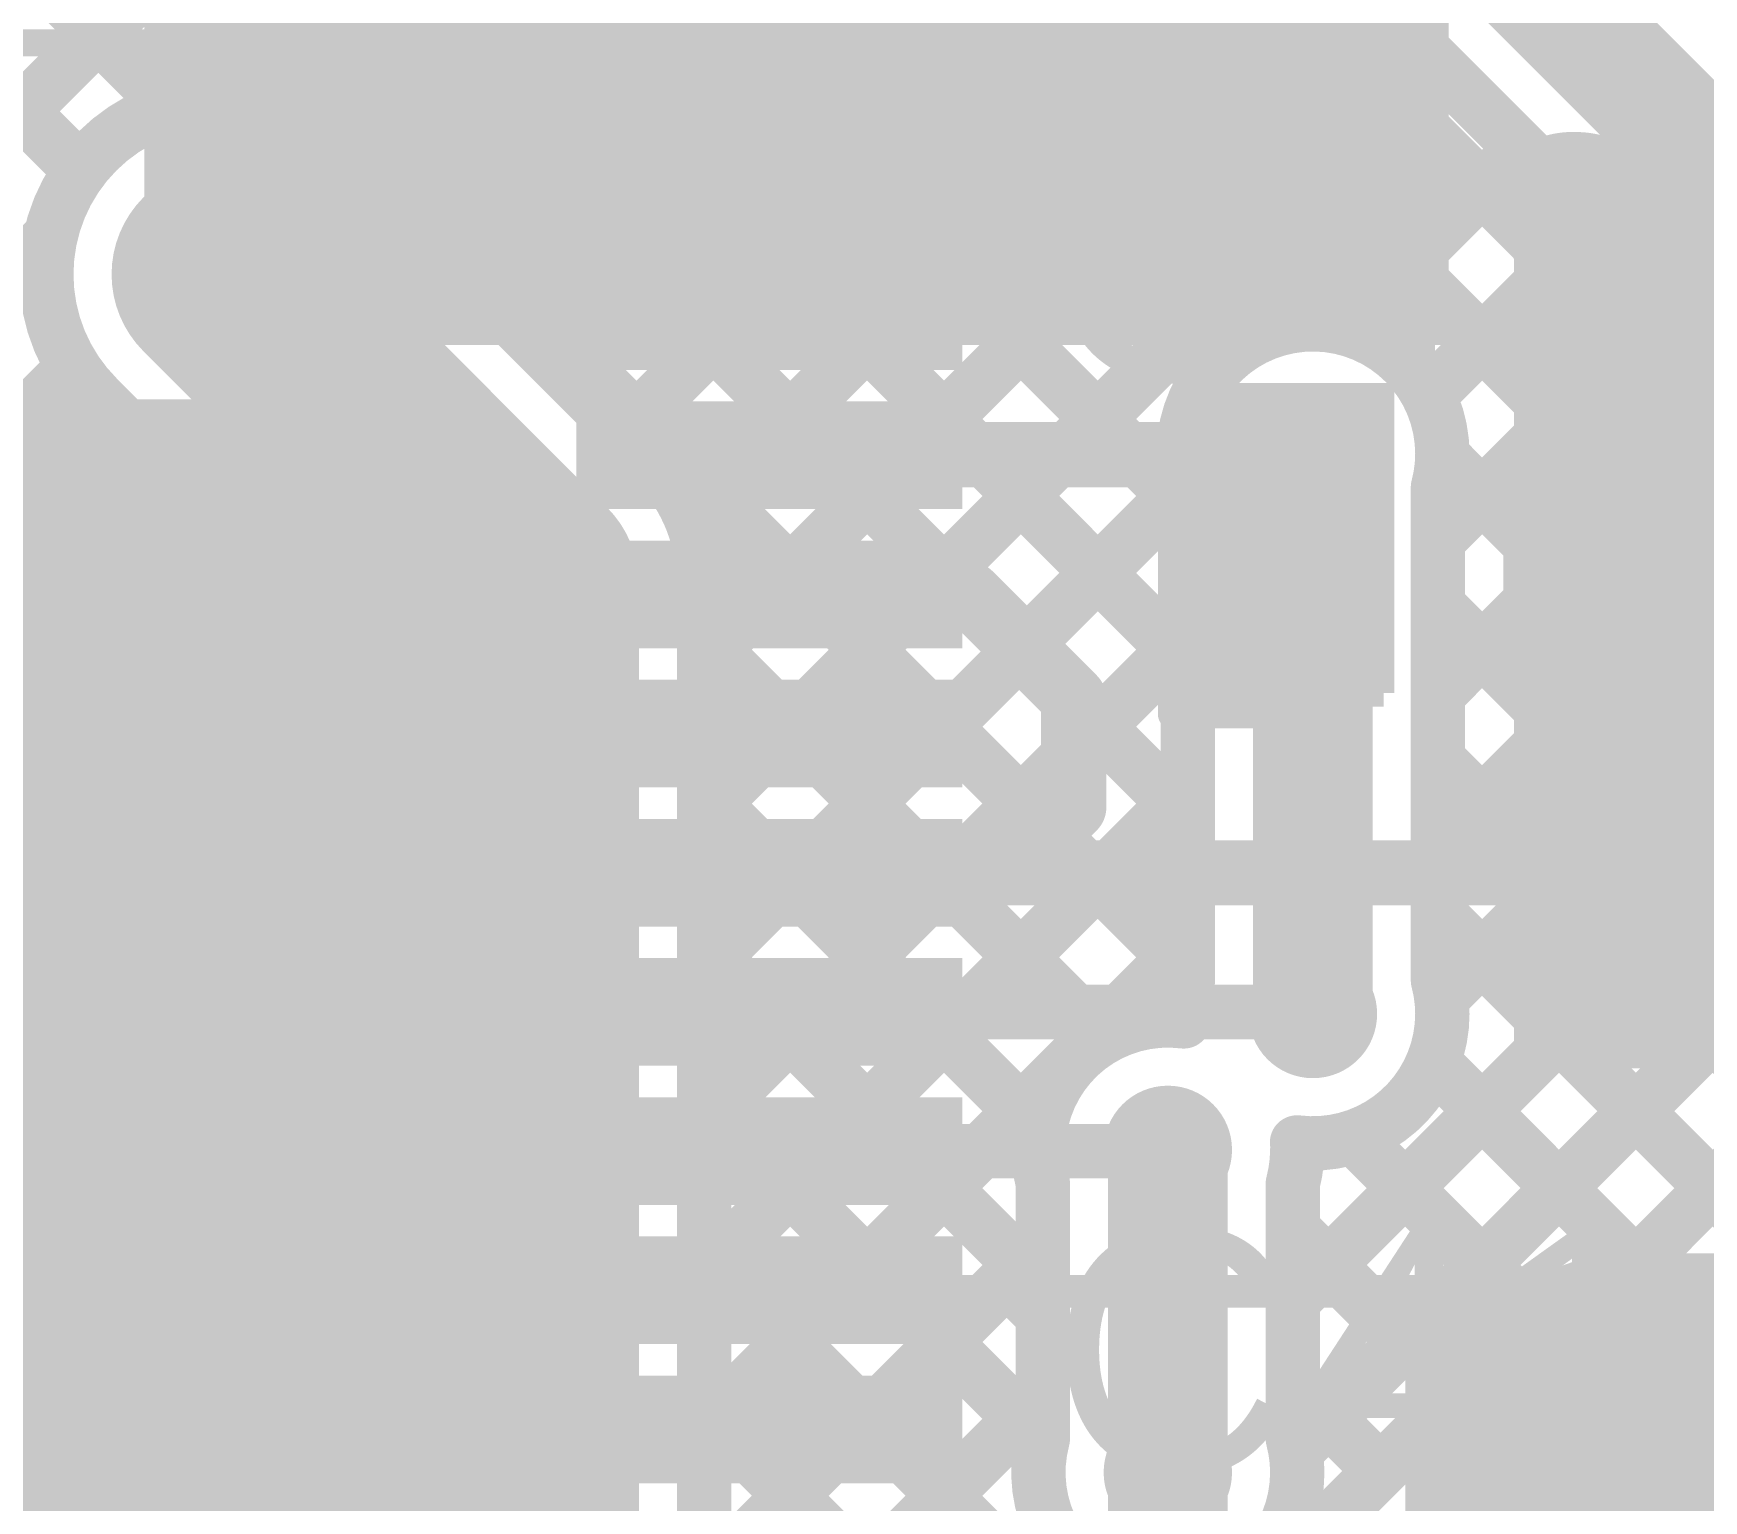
# Model space of a CAD drawing. Header units: millimetres. Extents: x -0.26 to 2.84, y -0.09 to 2.43.
# Drawn here: x 1.8396 to 2.1469, y 0.6225 to 0.8923 of the extents above; entities that cross this region are included whole.
import ezdxf

# ---------------------------------------------------------------- set-up
doc = ezdxf.new("R2010")
doc.units = ezdxf.units.MM
doc.header["$MEASUREMENT"] = 0
for name, color, linetype in [('BottomLayer', 5, 'Continuous'), ('BottomOverlay', 54, 'Continuous'), ('BottomPaste', 16, 'Continuous'), ('BottomSolder', 6, 'Continuous'), ('TopLayer', 1, 'Continuous'), ('TopOverlay', 2, 'Continuous'), ('TopPaste', 8, 'Continuous'), ('TopSolder', 216, 'Continuous'), ('ViaHoleLayer', 16, 'Continuous')]:
    doc.layers.add(name, color=color, linetype=linetype)
doc.styles.add('Arial', font='', dxfattribs={"height": 0.2})
doc.styles.get('Arial').set_extended_font_data('Arial')

# ---------------------------------------------------------------- blocks, each defined once
blk = doc.blocks.new('C__0603_B_57')
at = {"layer": 'BottomLayer'}
for points in [[(-0.015, 0.0175), (-0.015, -0.0175), (-0.045, -0.0175), (-0.045, 0.0175)], [(0.045, 0.0175), (0.045, -0.0175), (0.015, -0.0175), (0.015, 0.0175)]]:
    blk.add_hatch(color=5, dxfattribs=at).paths.add_polyline_path(points)
at = {"layer": 'BottomPaste'}
for points in [[(-0.015, 0.0175), (-0.015, -0.0175), (-0.045, -0.0175), (-0.045, 0.0175)], [(0.045, 0.0175), (0.045, -0.0175), (0.015, -0.0175), (0.015, 0.0175)]]:
    blk.add_hatch(color=16, dxfattribs=at).paths.add_polyline_path(points)
at = {"layer": 'BottomSolder'}
for points in [[(-0.011, 0.0215), (-0.011, -0.0215), (-0.049, -0.0215), (-0.049, 0.0215)], [(0.049, 0.0215), (0.049, -0.0215), (0.011, -0.0215), (0.011, 0.0215)]]:
    blk.add_hatch(color=6, dxfattribs=at).paths.add_polyline_path(points)
at = {"layer": 'BottomOverlay', "const_width": 0.005}
for points in [[(-0.05, -0.023), (-0.05, 0.023)], [(-0.016, 0.023), (-0.05, 0.023)], [(0.05, 0.023), (0.016, 0.023)], [(0.05, -0.023), (0.05, 0.023)], [(-0.016, -0.023), (-0.05, -0.023)], [(0.05, -0.023), (0.016, -0.023)]]:
    blk.add_lwpolyline(points, dxfattribs=at)
at = {"layer": 'BottomOverlay', "const_width": 0.0025}
for points in [[(-0.05125, 0.023, 1), (-0.04875, 0.023, 1)], [(-0.05125, 0.023, 1), (-0.04875, 0.023, 1)], [(-0.01725, 0.023, 1), (-0.01475, 0.023, 1)], [(0.01475, 0.023, 1), (0.01725, 0.023, 1)], [(0.04875, 0.023, 1), (0.05125, 0.023, 1)], [(0.04875, 0.023, 1), (0.05125, 0.023, 1)], [(-0.05125, -0.023, 1), (-0.04875, -0.023, 1)], [(-0.05125, -0.023, 1), (-0.04875, -0.023, 1)], [(-0.01725, -0.023, 1), (-0.01475, -0.023, 1)], [(0.01475, -0.023, 1), (0.01725, -0.023, 1)], [(0.04875, -0.023, 1), (0.05125, -0.023, 1)], [(0.04875, -0.023, 1), (0.05125, -0.023, 1)]]:
    blk.add_lwpolyline(points, format="xyb", close=True, dxfattribs=at)
blk = doc.blocks.new('28_HTSSOP_69')
at = {"layer": 'TopLayer'}
for points in [[(-0.14173, 0.17224), (-0.07874, 0.17224), (-0.07874, 0.16043), (-0.14173, 0.16043)], [(0.07874, 0.17224), (0.14173, 0.17224), (0.14173, 0.16043), (0.07874, 0.16043)], [(-0.14173, 0.14665), (-0.07874, 0.14665), (-0.07874, 0.13484), (-0.14173, 0.13484)], [(0.07874, 0.14665), (0.14173, 0.14665), (0.14173, 0.13484), (0.07874, 0.13484)], [(-0.14173, 0.12106), (-0.07874, 0.12106), (-0.07874, 0.10925), (-0.14173, 0.10925)], [(-0.04724, 0.12146), (0.04724, 0.12146), (0.04724, -0.12146), (-0.04724, -0.12146)], [(0.07874, 0.12106), (0.14173, 0.12106), (0.14173, 0.10925), (0.07874, 0.10925)], [(-0.14173, 0.09547), (-0.07874, 0.09547), (-0.07874, 0.08366), (-0.14173, 0.08366)], [(0.07874, 0.09547), (0.14173, 0.09547), (0.14173, 0.08366), (0.07874, 0.08366)], [(-0.14173, 0.06988), (-0.07874, 0.06988), (-0.07874, 0.05807), (-0.14173, 0.05807)], [(0.07874, 0.06988), (0.14173, 0.06988), (0.14173, 0.05807), (0.07874, 0.05807)], [(-0.14173, 0.04429), (-0.07874, 0.04429), (-0.07874, 0.03248), (-0.14173, 0.03248)], [(0.07874, 0.04429), (0.14173, 0.04429), (0.14173, 0.03248), (0.07874, 0.03248)], [(-0.14173, 0.0187), (-0.07874, 0.0187), (-0.07874, 0.00689), (-0.14173, 0.00689)], [(0.07874, 0.0187), (0.14173, 0.0187), (0.14173, 0.00689), (0.07874, 0.00689)], [(-0.14173, -0.00689), (-0.07874, -0.00689), (-0.07874, -0.0187), (-0.14173, -0.0187)], [(0.07874, -0.00689), (0.14173, -0.00689), (0.14173, -0.0187), (0.07874, -0.0187)], [(-0.14173, -0.03248), (-0.07874, -0.03248), (-0.07874, -0.04429), (-0.14173, -0.04429)], [(0.07874, -0.03248), (0.14173, -0.03248), (0.14173, -0.04429), (0.07874, -0.04429)], [(-0.14173, -0.05807), (-0.07874, -0.05807), (-0.07874, -0.06988), (-0.14173, -0.06988)], [(0.07874, -0.05807), (0.14173, -0.05807), (0.14173, -0.06988), (0.07874, -0.06988)], [(-0.14173, -0.08366), (-0.07874, -0.08366), (-0.07874, -0.09547), (-0.14173, -0.09547)], [(0.07874, -0.08366), (0.14173, -0.08366), (0.14173, -0.09547), (0.07874, -0.09547)], [(-0.14173, -0.10925), (-0.07874, -0.10925), (-0.07874, -0.12106), (-0.14173, -0.12106)], [(0.07874, -0.10925), (0.14173, -0.10925), (0.14173, -0.12106), (0.07874, -0.12106)], [(-0.14173, -0.13484), (-0.07874, -0.13484), (-0.07874, -0.14665), (-0.14173, -0.14665)], [(0.07874, -0.13484), (0.14173, -0.13484), (0.14173, -0.14665), (0.07874, -0.14665)], [(-0.14173, -0.16043), (-0.07874, -0.16043), (-0.07874, -0.17224), (-0.14173, -0.17224)], [(0.07874, -0.16043), (0.14173, -0.16043), (0.14173, -0.17224), (0.07874, -0.17224)]]:
    blk.add_hatch(color=1, dxfattribs=at).paths.add_polyline_path(points)
at = {"layer": 'TopPaste'}
for points in [[(-0.14173, 0.17224), (-0.07874, 0.17224), (-0.07874, 0.16043), (-0.14173, 0.16043)], [(0.07874, 0.17224), (0.14173, 0.17224), (0.14173, 0.16043), (0.07874, 0.16043)], [(-0.14173, 0.14665), (-0.07874, 0.14665), (-0.07874, 0.13484), (-0.14173, 0.13484)], [(0.07874, 0.14665), (0.14173, 0.14665), (0.14173, 0.13484), (0.07874, 0.13484)], [(-0.14173, 0.12106), (-0.07874, 0.12106), (-0.07874, 0.10925), (-0.14173, 0.10925)], [(-0.04724, 0.12146), (0.04724, 0.12146), (0.04724, -0.12146), (-0.04724, -0.12146)], [(0.07874, 0.12106), (0.14173, 0.12106), (0.14173, 0.10925), (0.07874, 0.10925)], [(-0.14173, 0.09547), (-0.07874, 0.09547), (-0.07874, 0.08366), (-0.14173, 0.08366)], [(0.07874, 0.09547), (0.14173, 0.09547), (0.14173, 0.08366), (0.07874, 0.08366)], [(-0.14173, 0.06988), (-0.07874, 0.06988), (-0.07874, 0.05807), (-0.14173, 0.05807)], [(0.07874, 0.06988), (0.14173, 0.06988), (0.14173, 0.05807), (0.07874, 0.05807)], [(-0.14173, 0.04429), (-0.07874, 0.04429), (-0.07874, 0.03248), (-0.14173, 0.03248)], [(0.07874, 0.04429), (0.14173, 0.04429), (0.14173, 0.03248), (0.07874, 0.03248)], [(-0.14173, 0.0187), (-0.07874, 0.0187), (-0.07874, 0.00689), (-0.14173, 0.00689)], [(0.07874, 0.0187), (0.14173, 0.0187), (0.14173, 0.00689), (0.07874, 0.00689)], [(-0.14173, -0.00689), (-0.07874, -0.00689), (-0.07874, -0.0187), (-0.14173, -0.0187)], [(0.07874, -0.00689), (0.14173, -0.00689), (0.14173, -0.0187), (0.07874, -0.0187)], [(-0.14173, -0.03248), (-0.07874, -0.03248), (-0.07874, -0.04429), (-0.14173, -0.04429)], [(0.07874, -0.03248), (0.14173, -0.03248), (0.14173, -0.04429), (0.07874, -0.04429)], [(-0.14173, -0.05807), (-0.07874, -0.05807), (-0.07874, -0.06988), (-0.14173, -0.06988)], [(0.07874, -0.05807), (0.14173, -0.05807), (0.14173, -0.06988), (0.07874, -0.06988)], [(-0.14173, -0.08366), (-0.07874, -0.08366), (-0.07874, -0.09547), (-0.14173, -0.09547)], [(0.07874, -0.08366), (0.14173, -0.08366), (0.14173, -0.09547), (0.07874, -0.09547)], [(-0.14173, -0.10925), (-0.07874, -0.10925), (-0.07874, -0.12106), (-0.14173, -0.12106)], [(0.07874, -0.10925), (0.14173, -0.10925), (0.14173, -0.12106), (0.07874, -0.12106)], [(-0.14173, -0.13484), (-0.07874, -0.13484), (-0.07874, -0.14665), (-0.14173, -0.14665)], [(0.07874, -0.13484), (0.14173, -0.13484), (0.14173, -0.14665), (0.07874, -0.14665)], [(-0.14173, -0.16043), (-0.07874, -0.16043), (-0.07874, -0.17224), (-0.14173, -0.17224)], [(0.07874, -0.16043), (0.14173, -0.16043), (0.14173, -0.17224), (0.07874, -0.17224)]]:
    blk.add_hatch(color=8, dxfattribs=at).paths.add_polyline_path(points)
at = {"layer": 'TopSolder'}
for points in [[(-0.14573, 0.17624), (-0.07474, 0.17624), (-0.07474, 0.15643), (-0.14573, 0.15643)], [(0.07474, 0.17624), (0.14573, 0.17624), (0.14573, 0.15643), (0.07474, 0.15643)], [(-0.14573, 0.15065), (-0.07474, 0.15065), (-0.07474, 0.13084), (-0.14573, 0.13084)], [(0.07474, 0.15065), (0.14573, 0.15065), (0.14573, 0.13084), (0.07474, 0.13084)], [(-0.14573, 0.12506), (-0.07474, 0.12506), (-0.07474, 0.10525), (-0.14573, 0.10525)], [(-0.05124, 0.12546), (0.05124, 0.12546), (0.05124, -0.12546), (-0.05124, -0.12546)], [(0.07474, 0.12506), (0.14573, 0.12506), (0.14573, 0.10525), (0.07474, 0.10525)], [(-0.14573, 0.09947), (-0.07474, 0.09947), (-0.07474, 0.07966), (-0.14573, 0.07966)], [(0.07474, 0.09947), (0.14573, 0.09947), (0.14573, 0.07966), (0.07474, 0.07966)], [(-0.14573, 0.07388), (-0.07474, 0.07388), (-0.07474, 0.05407), (-0.14573, 0.05407)], [(0.07474, 0.07388), (0.14573, 0.07388), (0.14573, 0.05407), (0.07474, 0.05407)], [(-0.14573, 0.04829), (-0.07474, 0.04829), (-0.07474, 0.02848), (-0.14573, 0.02848)], [(0.07474, 0.04829), (0.14573, 0.04829), (0.14573, 0.02848), (0.07474, 0.02848)], [(-0.14573, 0.0227), (-0.07474, 0.0227), (-0.07474, 0.00289), (-0.14573, 0.00289)], [(0.07474, 0.0227), (0.14573, 0.0227), (0.14573, 0.00289), (0.07474, 0.00289)], [(-0.14573, -0.00289), (-0.07474, -0.00289), (-0.07474, -0.0227), (-0.14573, -0.0227)], [(0.07474, -0.00289), (0.14573, -0.00289), (0.14573, -0.0227), (0.07474, -0.0227)], [(-0.14573, -0.02848), (-0.07474, -0.02848), (-0.07474, -0.04829), (-0.14573, -0.04829)], [(0.07474, -0.02848), (0.14573, -0.02848), (0.14573, -0.04829), (0.07474, -0.04829)], [(-0.14573, -0.05407), (-0.07474, -0.05407), (-0.07474, -0.07388), (-0.14573, -0.07388)], [(0.07474, -0.05407), (0.14573, -0.05407), (0.14573, -0.07388), (0.07474, -0.07388)], [(-0.14573, -0.07966), (-0.07474, -0.07966), (-0.07474, -0.09947), (-0.14573, -0.09947)], [(0.07474, -0.07966), (0.14573, -0.07966), (0.14573, -0.09947), (0.07474, -0.09947)], [(-0.14573, -0.10525), (-0.07474, -0.10525), (-0.07474, -0.12506), (-0.14573, -0.12506)], [(0.07474, -0.10525), (0.14573, -0.10525), (0.14573, -0.12506), (0.07474, -0.12506)], [(-0.14573, -0.13084), (-0.07474, -0.13084), (-0.07474, -0.15065), (-0.14573, -0.15065)], [(0.07474, -0.13084), (0.14573, -0.13084), (0.14573, -0.15065), (0.07474, -0.15065)], [(-0.14573, -0.15643), (-0.07474, -0.15643), (-0.07474, -0.17624), (-0.14573, -0.17624)], [(0.07474, -0.15643), (0.14573, -0.15643), (0.14573, -0.17624), (0.07474, -0.17624)]]:
    blk.add_hatch(color=216, dxfattribs=at).paths.add_polyline_path(points)
at = {"layer": 'TopOverlay'}
for points, const_width in [([(-0.12953, 0.186, 1), (-0.13847, 0.186, 1)], 0.01), ([(-0.14097, 0.186, 1), (-0.13597, 0.186, 1)], 0.005), ([(-0.13203, 0.186, 1), (-0.12703, 0.186, 1)], 0.005), ([(-0.07625, 0.191, 1), (-0.07375, 0.191, 1)], 0.0025), ([(0.07375, 0.191, 1), (0.07625, 0.191, 1)], 0.0025), ([(-0.07625, -0.191, 1), (-0.07375, -0.191, 1)], 0.0025), ([(0.07375, -0.191, 1), (0.07625, -0.191, 1)], 0.0025)]:
    blk.add_lwpolyline(points, format="xyb", close=True, dxfattribs=dict(at, const_width=const_width))
at = {"layer": 'TopOverlay', "const_width": 0.005}
for points in [[(-0.075, 0.191), (0.075, 0.191)], [(-0.075, -0.191), (0.075, -0.191)]]:
    blk.add_lwpolyline(points, dxfattribs=at)
blk = doc.blocks.new('C__0603_113')
at = {"layer": 'TopLayer'}
for points in [[(-0.045, -0.0175), (-0.045, 0.0175), (-0.015, 0.0175), (-0.015, -0.0175)], [(0.015, -0.0175), (0.015, 0.0175), (0.045, 0.0175), (0.045, -0.0175)]]:
    blk.add_hatch(color=1, dxfattribs=at).paths.add_polyline_path(points)
at = {"layer": 'TopPaste'}
for points in [[(-0.045, -0.0175), (-0.045, 0.0175), (-0.015, 0.0175), (-0.015, -0.0175)], [(0.015, -0.0175), (0.015, 0.0175), (0.045, 0.0175), (0.045, -0.0175)]]:
    blk.add_hatch(color=8, dxfattribs=at).paths.add_polyline_path(points)
at = {"layer": 'TopSolder'}
for points in [[(-0.049, -0.0215), (-0.049, 0.0215), (-0.011, 0.0215), (-0.011, -0.0215)], [(0.011, -0.0215), (0.011, 0.0215), (0.049, 0.0215), (0.049, -0.0215)]]:
    blk.add_hatch(color=216, dxfattribs=at).paths.add_polyline_path(points)
at = {"layer": 'TopOverlay', "const_width": 0.005}
for points in [[(-0.05, 0.023), (-0.016, 0.023)], [(-0.05, -0.023), (-0.05, 0.023)], [(0.016, 0.023), (0.05, 0.023)], [(0.05, -0.023), (0.05, 0.023)], [(-0.05, -0.023), (-0.016, -0.023)], [(0.016, -0.023), (0.05, -0.023)]]:
    blk.add_lwpolyline(points, dxfattribs=at)
at = {"layer": 'TopOverlay', "const_width": 0.0025}
for points in [[(-0.05125, 0.023, 1), (-0.04875, 0.023, 1)], [(-0.05125, 0.023, 1), (-0.04875, 0.023, 1)], [(-0.01725, 0.023, 1), (-0.01475, 0.023, 1)], [(0.01475, 0.023, 1), (0.01725, 0.023, 1)], [(0.04875, 0.023, 1), (0.05125, 0.023, 1)], [(0.04875, 0.023, 1), (0.05125, 0.023, 1)], [(-0.05125, -0.023, 1), (-0.04875, -0.023, 1)], [(-0.05125, -0.023, 1), (-0.04875, -0.023, 1)], [(-0.01725, -0.023, 1), (-0.01475, -0.023, 1)], [(0.01475, -0.023, 1), (0.01725, -0.023, 1)], [(0.04875, -0.023, 1), (0.05125, -0.023, 1)], [(0.04875, -0.023, 1), (0.05125, -0.023, 1)]]:
    blk.add_lwpolyline(points, format="xyb", close=True, dxfattribs=at)

msp = doc.modelspace()

# ---------------------------------------------------------------- hatches: boundary and pattern name
at = {"layer": 'BottomLayer'}
h = msp.add_hatch(color=5, dxfattribs=at)
edge = h.paths.add_edge_path()
edge.add_arc((1.874, 0.848), 0.01181, 0, 360)
h = msp.add_hatch(color=5, dxfattribs=at)
edge = h.paths.add_edge_path()
edge.add_arc((2.075, 0.815), 0.01181, 0, 360)
msp.add_hatch(color=5, dxfattribs=at).paths.add_polyline_path([(1.741, 0.68), (1.868, 0.68), (1.868, 0.726), (1.741, 0.726)])
h = msp.add_hatch(color=5, dxfattribs=at)
edge = h.paths.add_edge_path()
edge.add_arc((2.075, 0.712), 0.01181, 0, 360)
h = msp.add_hatch(color=5, dxfattribs=at)
edge = h.paths.add_edge_path()
edge.add_arc((1.854, 0.703), 0.01181, 0, 360)
h = msp.add_hatch(color=5, dxfattribs=at)
edge = h.paths.add_edge_path()
edge.add_arc((2.04831, 0.687), 0.01181, 0, 360)
h = msp.add_hatch(color=5, dxfattribs=at)
edge = h.paths.add_edge_path()
edge.add_arc((2.04831, 0.62769), 0.01181, 0, 360)
at = {"layer": 'TopLayer'}
for points in [[(1.86, 0.835), (2.1, 0.835), (2.1, 0.895), (1.86, 0.895)], [(2.215, 0.873), (2.112, 0.873), (2.112, 0.702), (2.215, 0.702)], [(2.056, 0.771), (2.09, 0.771), (2.09, 0.828), (2.056, 0.828)], [(1.817, 0.572), (1.912, 0.572), (1.912, 0.784), (1.817, 0.784)], [(2.092, 0.577), (2.158, 0.577), (2.158, 0.664), (2.092, 0.664)]]:
    msp.add_hatch(color=1, dxfattribs=at).paths.add_polyline_path(points)
h = msp.add_hatch(color=1, dxfattribs=at)
edge = h.paths.add_edge_path()
edge.add_arc((1.874, 0.848), 0.01181, 0, 360)
h = msp.add_hatch(color=1, dxfattribs=at)
edge = h.paths.add_edge_path()
edge.add_arc((2.075, 0.815), 0.01181, 0, 360)
h = msp.add_hatch(color=1, dxfattribs=at)
edge = h.paths.add_edge_path()
edge.add_arc((2.075, 0.712), 0.01181, 0, 360)
h = msp.add_hatch(color=1, dxfattribs=at)
edge = h.paths.add_edge_path()
edge.add_arc((1.854, 0.703), 0.01181, 0, 360)
h = msp.add_hatch(color=1, dxfattribs=at)
edge = h.paths.add_edge_path()
edge.add_arc((2.04831, 0.687), 0.01181, 0, 360)
h = msp.add_hatch(color=1, dxfattribs=at)
edge = h.paths.add_edge_path()
edge.add_arc((2.04831, 0.62769), 0.01181, 0, 360)
at = {"layer": 'ViaHoleLayer'}
h = msp.add_hatch(color=16, dxfattribs=at)
edge = h.paths.add_edge_path()
edge.add_arc((1.874, 0.848), 0.00591, 0, 360)
h = msp.add_hatch(color=16, dxfattribs=at)
edge = h.paths.add_edge_path()
edge.add_arc((2.075, 0.815), 0.00591, 0, 360)
h = msp.add_hatch(color=16, dxfattribs=at)
edge = h.paths.add_edge_path()
edge.add_arc((2.075, 0.712), 0.00591, 0, 360)
h = msp.add_hatch(color=16, dxfattribs=at)
edge = h.paths.add_edge_path()
edge.add_arc((1.854, 0.703), 0.00591, 0, 360)
h = msp.add_hatch(color=16, dxfattribs=at)
edge = h.paths.add_edge_path()
edge.add_arc((2.04831, 0.687), 0.00591, 0, 360)
h = msp.add_hatch(color=16, dxfattribs=at)
edge = h.paths.add_edge_path()
edge.add_arc((2.04831, 0.62769), 0.00591, 0, 360)

# ---------------------------------------------------------------- linework, layer by layer
at = {"layer": 'BottomLayer'}
for points, const_width in [([(1.955, 1.062), (2.209, 0.808)], 0.022), ([(1.95804, 1.02643), (2.19274, 0.79174)], 0.01), ([(1.95273, 1.01721), (2.30694, 0.663)], 0.01), ([(1.75646, 0.797), (1.97197, 1.01251)], 0.01), ([(1.8468, 1.01), (2.052, 0.8048)], 0.01), ([(1.87509, 1.01), (2.05589, 0.8292)], 0.01), ([(1.90337, 1.01), (2.07457, 0.83881)], 0.01), ([(1.93166, 1.01), (2.27866, 0.663)], 0.01), ([(1.82452, 1.004), (2.052, 0.77652)], 0.01), ([(1.86696, 0.87922), (1.98611, 0.99836)], 0.01), ([(1.81038, 0.98985), (2.052, 0.74824)], 0.01), ([(1.89109, 0.87506), (2.00025, 0.98422)], 0.01), ([(1.79624, 0.97571), (2.052, 0.71995)], 0.01), ([(1.90579, 0.86147), (2.01439, 0.97008)], 0.01), ([(1.7821, 0.96157), (1.86497, 0.8787)], 0.01), ([(1.91993, 0.84733), (2.02854, 0.95594)], 0.01), ([(1.76796, 0.94743), (1.84831, 0.86708)], 0.01), ([(1.93407, 0.83319), (2.04268, 0.94179)], 0.01), ([(1.75381, 0.93329), (1.84214, 0.84496)], 0.01), ([(1.94821, 0.81904), (2.05682, 0.92765)], 0.01), ([(1.73967, 0.91914), (1.899, 0.75982)], 0.01), ([(1.9606, 0.80315), (2.07096, 0.91351)], 0.01), ([(1.963, 0.77726), (2.0851, 0.89937)], 0.01), ([(1.963, 0.74898), (2.09925, 0.88523)], 0.01), ([(2.08048, 0.83817), (2.11339, 0.87108)], 0.01), ([(1.89663, 0.87063), (1.9536, 0.81366)], 0.01), ([(1.874, 0.848), (1.931, 0.791)], 0.04), ([(2.09628, 0.82569), (2.12753, 0.85694)], 0.01), ([(1.79875, 0.811), (1.84278, 0.85504)], 0.01), ([(2.098, 0.79913), (2.14167, 0.8428)], 0.01), ([(1.82703, 0.811), (1.84694, 0.83091)], 0.01), ([(2.098, 0.77084), (2.15582, 0.82866)], 0.01), ([(1.85137, 0.82537), (1.899, 0.77775)], 0.01), ([(2.075, 0.712), (2.075, 0.815)], 0.022), ([(1.847, 0.80268), (1.86053, 0.81621)], 0.01), ([(2.098, 0.74256), (2.16996, 0.81452)], 0.01), ([(2.09881, 0.81457), (2.25037, 0.663)], 0.01), ([(1.782, 0.811), (1.847, 0.811)], 0.01), ([(1.847, 0.738), (1.847, 0.811)], 0.01), ([(1.963, 0.72069), (2.05183, 0.80952)], 0.01), ([(2.052, 0.71816), (2.052, 0.80884)], 0.01), ([(2.098, 0.71816), (2.098, 0.80884)], 0.01), ([(1.931, 0.552), (1.931, 0.791)], 0.04), ([(1.847, 0.7744), (1.87467, 0.80207)], 0.01), ([(2.09863, 0.71491), (2.1841, 0.80037)], 0.01), ([(1.963, 0.552), (1.963, 0.791)], 0.01), ([(1.847, 0.74612), (1.88881, 0.78793)], 0.01), ([(2.07131, 0.6593), (2.1992, 0.78719)], 0.01), ([(2.07181, 0.63152), (2.2253, 0.785)], 0.01), ([(2.098, 0.78709), (2.22209, 0.663)], 0.01), ([(2.13158, 0.663), (2.25358, 0.785)], 0.01), ([(1.847, 0.78353), (1.899, 0.73153)], 0.01), ([(1.963, 0.69241), (2.052, 0.78141)], 0.01), ([(1.963, 0.78067), (2.03618, 0.70749)], 0.01), ([(1.899, 0.552), (1.899, 0.77775)], 0.01), ([(1.86717, 0.738), (1.899, 0.76983)], 0.01), ([(2.098, 0.7588), (2.1938, 0.663)], 0.01), ([(1.847, 0.75525), (1.86425, 0.738)], 0.01), ([(1.963, 0.66413), (2.052, 0.75313)], 0.01), ([(1.963, 0.75239), (2.02477, 0.69061)], 0.01), ([(1.88, 0.72255), (1.899, 0.74155)], 0.01), ([(1.847, 0.738), (1.88, 0.738)], 0.01), ([(1.88, 0.70954), (1.88, 0.738)], 0.01), ([(2.098, 0.73052), (2.16552, 0.663)], 0.01), ([(1.963, 0.63584), (2.052, 0.72484)], 0.01), ([(1.963, 0.7241), (2.02531, 0.66179)], 0.01), ([(1.88, 0.72225), (1.899, 0.70325)], 0.01), ([(1.88, 0.69426), (1.899, 0.71326)], 0.01), ([(1.854, 0.703), (1.87581, 0.703)], 0.01), ([(2.0971, 0.70314), (2.13724, 0.663)], 0.01), ([(1.88, 0.668), (1.88, 0.69646)], 0.01), ([(1.963, 0.69582), (2.02524, 0.63358)], 0.01), ([(1.88, 0.69396), (1.899, 0.67496)], 0.01), ([(2.04831, 0.62769), (2.04831, 0.687)], 0.022), ([(2.08254, 0.68941), (2.11571, 0.65624)], 0.01), ([(1.85002, 0.636), (1.899, 0.68498)], 0.01), ([(2.02531, 0.63385), (2.02531, 0.68084)], 0.01), ([(2.07131, 0.63385), (2.07131, 0.68084)], 0.01), ([(2.07131, 0.67236), (2.10157, 0.6421)], 0.01), ([(1.7915, 0.668), (1.88, 0.668)], 0.01), ([(1.82111, 0.668), (1.85311, 0.636)], 0.01), ([(1.82174, 0.636), (1.85374, 0.668)], 0.01), ([(1.84939, 0.668), (1.899, 0.6184)], 0.01), ([(1.87768, 0.668), (1.899, 0.64668)], 0.01), ([(1.963, 0.60756), (2.02531, 0.66987)], 0.01), ([(1.963, 0.66753), (2.045, 0.58553)], 0.01), ([(2.132, 0.663), (2.525, 0.663)], 0.01), ([(1.8575, 0.61519), (1.899, 0.65669)], 0.01), ([(1.99547, 0.536), (2.11574, 0.65626)], 0.01), ([(2.005, 0.513), (2.132, 0.64)], 0.022), ([(2.07131, 0.64407), (2.08743, 0.62796)], 0.01), ([(2.132, 0.64), (2.525, 0.64)], 0.022), ([(1.963, 0.57927), (2.02531, 0.64158)], 0.01), ([(1.963, 0.63925), (2.03086, 0.57139)], 0.01), ([(1.7985, 0.636), (1.8575, 0.636)], 0.01), ([(1.85311, 0.636), (1.8575, 0.63161)], 0.01), ([(1.8575, 0.582), (1.8575, 0.636)], 0.01), ([(1.8575, 0.63161), (1.899, 0.59011)], 0.01), ([(1.8575, 0.58691), (1.899, 0.62841)], 0.01)]:
    msp.add_lwpolyline(points, dxfattribs=dict(at, const_width=const_width))
for points, const_width in [([(2.09675, 0.88523, 1), (2.10175, 0.88523, 1)], 0.005), ([(1.86247, 0.8787, 1), (1.86747, 0.8787, 1)], 0.005), ([(1.86446, 0.87922, 1), (1.86946, 0.87922, 1)], 0.005), ([(1.88859, 0.87506, 1), (1.89359, 0.87506, 1)], 0.005), ([(2.11089, 0.87108, 1), (2.11589, 0.87108, 1)], 0.005), ([(1.89413, 0.87063, 1), (1.89913, 0.87063, 1)], 0.005), ([(1.89413, 0.87063, 1), (1.89913, 0.87063, 1)], 0.005), ([(1.84581, 0.86708, 1), (1.85081, 0.86708, 1)], 0.005), ([(1.864, 0.848, 1), (1.884, 0.848, 1)], 0.02), ([(1.90329, 0.86147, 1), (1.90829, 0.86147, 1)], 0.005), ([(2.12503, 0.85694, 1), (2.13003, 0.85694, 1)], 0.005), ([(1.84028, 0.85504, 1), (1.84528, 0.85504, 1)], 0.005), ([(1.91743, 0.84733, 1), (1.92243, 0.84733, 1)], 0.005), ([(1.83964, 0.84496, 1), (1.84465, 0.84496, 1)], 0.005), ([(2.13917, 0.8428, 1), (2.14417, 0.8428, 1)], 0.005), ([(2.07207, 0.83881, 1), (2.07707, 0.83881, 1)], 0.005), ([(2.07798, 0.83817, 1), (2.08298, 0.83817, 1)], 0.005), ([(1.84444, 0.83091, 1), (1.84944, 0.83091, 1)], 0.005), ([(1.93157, 0.83319, 1), (1.93657, 0.83319, 1)], 0.005), ([(2.05339, 0.8292, 1), (2.05839, 0.8292, 1)], 0.005), ([(1.84887, 0.82537, 1), (1.85387, 0.82537, 1)], 0.005), ([(1.84887, 0.82537, 1), (1.85387, 0.82537, 1)], 0.005), ([(2.09378, 0.82569, 1), (2.09878, 0.82569, 1)], 0.005), ([(1.94571, 0.81904, 1), (1.95071, 0.81904, 1)], 0.005), ([(2.0695, 0.815, 1), (2.0805, 0.815, 1)], 0.011), ([(1.85803, 0.81621, 1), (1.86303, 0.81621, 1)], 0.005), ([(1.9511, 0.81366, 1), (1.9561, 0.81366, 1)], 0.005), ([(1.9511, 0.81366, 1), (1.9561, 0.81366, 1)], 0.005), ([(1.95113, 0.81363, 1), (1.95613, 0.81363, 1)], 0.005), ([(2.09631, 0.815, 1), (2.10131, 0.815, 1)], 0.005), ([(2.09631, 0.815, 1), (2.10131, 0.815, 1)], 0.005), ([(2.09631, 0.81457, 1), (2.10131, 0.81457, 1)], 0.005), ([(1.8445, 0.811, 1), (1.8495, 0.811, 1)], 0.005), ([(1.8445, 0.811, 1), (1.8495, 0.811, 1)], 0.005), ([(2.04933, 0.80952, 1), (2.05433, 0.80952, 1)], 0.005), ([(2.0495, 0.80884, 1), (2.0545, 0.80884, 1)], 0.005), ([(2.0495, 0.80884, 1), (2.0545, 0.80884, 1)], 0.005), ([(2.0955, 0.80884, 1), (2.1005, 0.80884, 1)], 0.005), ([(2.0955, 0.80884, 1), (2.1005, 0.80884, 1)], 0.005), ([(1.921, 0.791, 1), (1.941, 0.791, 1)], 0.02), ([(1.921, 0.791, 1), (1.941, 0.791, 1)], 0.02), ([(1.9581, 0.80315, 1), (1.9631, 0.80315, 1)], 0.005), ([(2.0495, 0.8048, 1), (2.0545, 0.8048, 1)], 0.005), ([(1.8445, 0.80268, 1), (1.8495, 0.80268, 1)], 0.005), ([(1.87217, 0.80207, 1), (1.87717, 0.80207, 1)], 0.005), ([(2.0955, 0.79913, 1), (2.1005, 0.79913, 1)], 0.005), ([(1.9605, 0.791, 1), (1.9655, 0.791, 1)], 0.005), ([(1.9605, 0.791, 1), (1.9655, 0.791, 1)], 0.005), ([(1.9605, 0.791, 1), (1.9655, 0.791, 1)], 0.005), ([(1.88631, 0.78793, 1), (1.89131, 0.78793, 1)], 0.005), ([(2.0955, 0.78709, 1), (2.1005, 0.78709, 1)], 0.005), ([(1.8445, 0.78353, 1), (1.8495, 0.78353, 1)], 0.005), ([(1.9605, 0.78067, 1), (1.9655, 0.78067, 1)], 0.005), ([(2.0495, 0.78141, 1), (2.0545, 0.78141, 1)], 0.005), ([(1.8965, 0.77775, 1), (1.9015, 0.77775, 1)], 0.005), ([(1.8965, 0.77775, 1), (1.9015, 0.77775, 1)], 0.005), ([(1.9605, 0.77726, 1), (1.9655, 0.77726, 1)], 0.005), ([(2.0495, 0.77652, 1), (2.0545, 0.77652, 1)], 0.005), ([(1.8445, 0.7744, 1), (1.8495, 0.7744, 1)], 0.005), ([(1.8965, 0.76983, 1), (1.9015, 0.76983, 1)], 0.005), ([(2.0955, 0.77084, 1), (2.1005, 0.77084, 1)], 0.005), ([(1.8965, 0.75982, 1), (1.9015, 0.75982, 1)], 0.005), ([(2.0955, 0.7588, 1), (2.1005, 0.7588, 1)], 0.005), ([(1.8445, 0.75525, 1), (1.8495, 0.75525, 1)], 0.005), ([(1.9605, 0.75239, 1), (1.9655, 0.75239, 1)], 0.005), ([(2.0495, 0.75313, 1), (2.0545, 0.75313, 1)], 0.005), ([(1.9605, 0.74898, 1), (1.9655, 0.74898, 1)], 0.005), ([(2.0495, 0.74824, 1), (2.0545, 0.74824, 1)], 0.005), ([(1.8445, 0.74612, 1), (1.8495, 0.74612, 1)], 0.005), ([(2.0955, 0.74256, 1), (2.1005, 0.74256, 1)], 0.005), ([(1.8965, 0.74155, 1), (1.9015, 0.74155, 1)], 0.005), ([(1.8445, 0.738, 1), (1.8495, 0.738, 1)], 0.005), ([(1.8445, 0.738, 1), (1.8495, 0.738, 1)], 0.005), ([(1.86175, 0.738, 1), (1.86675, 0.738, 1)], 0.005), ([(1.86467, 0.738, 1), (1.86967, 0.738, 1)], 0.005), ([(1.8775, 0.738, 1), (1.8825, 0.738, 1)], 0.005), ([(1.8775, 0.738, 1), (1.8825, 0.738, 1)], 0.005), ([(1.8965, 0.73153, 1), (1.9015, 0.73153, 1)], 0.005), ([(2.0955, 0.73052, 1), (2.1005, 0.73052, 1)], 0.005), ([(1.9605, 0.7241, 1), (1.9655, 0.7241, 1)], 0.005), ([(2.0495, 0.72484, 1), (2.0545, 0.72484, 1)], 0.005), ([(1.8775, 0.72255, 1), (1.8825, 0.72255, 1)], 0.005), ([(1.8775, 0.72225, 1), (1.8825, 0.72225, 1)], 0.005), ([(1.9605, 0.72069, 1), (1.9655, 0.72069, 1)], 0.005), ([(2.0495, 0.71995, 1), (2.0545, 0.71995, 1)], 0.005), ([(2.0495, 0.71816, 1), (2.0545, 0.71816, 1)], 0.005), ([(2.0495, 0.71816, 1), (2.0545, 0.71816, 1)], 0.005), ([(2.0695, 0.712, 1), (2.0805, 0.712, 1)], 0.011), ([(2.0955, 0.71816, 1), (2.1005, 0.71816, 1)], 0.005), ([(2.0955, 0.71816, 1), (2.1005, 0.71816, 1)], 0.005), ([(2.09613, 0.71491, 1), (2.10113, 0.71491, 1)], 0.005), ([(1.8965, 0.71326, 1), (1.9015, 0.71326, 1)], 0.005), ([(2.09631, 0.712, 1), (2.10131, 0.712, 1)], 0.005), ([(2.09631, 0.712, 1), (2.10131, 0.712, 1)], 0.005), ([(1.8775, 0.70954, 1), (1.8825, 0.70954, 1)], 0.005), ([(1.8775, 0.70954, 1), (1.8825, 0.70954, 1)], 0.005), ([(2.04873, 0.71063, 1), (2.05373, 0.71063, 1)], 0.005), ([(2.04873, 0.71063, 1), (2.05373, 0.71063, 1)], 0.005), ([(2.03368, 0.70749, 1), (2.03868, 0.70749, 1)], 0.005), ([(1.8515, 0.703, 1), (1.8565, 0.703, 1)], 0.005), ([(1.87331, 0.703, 1), (1.87831, 0.703, 1)], 0.005), ([(1.87831, 0.703, 1), (1.88331, 0.703, 1)], 0.005), ([(1.87831, 0.703, 1), (1.88331, 0.703, 1)], 0.005), ([(1.8965, 0.70325, 1), (1.9015, 0.70325, 1)], 0.005), ([(2.0946, 0.70314, 1), (2.0996, 0.70314, 1)], 0.005), ([(1.8775, 0.69646, 1), (1.8825, 0.69646, 1)], 0.005), ([(1.8775, 0.69646, 1), (1.8825, 0.69646, 1)], 0.005), ([(1.9605, 0.69582, 1), (1.9655, 0.69582, 1)], 0.005), ([(1.8775, 0.69426, 1), (1.8825, 0.69426, 1)], 0.005), ([(1.8775, 0.69396, 1), (1.8825, 0.69396, 1)], 0.005), ([(2.04281, 0.687, 1), (2.05381, 0.687, 1)], 0.011), ([(1.9605, 0.69241, 1), (1.9655, 0.69241, 1)], 0.005), ([(2.02227, 0.69061, 1), (2.02727, 0.69061, 1)], 0.005), ([(2.08004, 0.68941, 1), (2.08504, 0.68941, 1)], 0.005), ([(2.06958, 0.68837, 1), (2.07458, 0.68837, 1)], 0.005), ([(2.06962, 0.687, 1), (2.07462, 0.687, 1)], 0.005), ([(1.8965, 0.68498, 1), (1.9015, 0.68498, 1)], 0.005), ([(2.02281, 0.68084, 1), (2.02781, 0.68084, 1)], 0.005), ([(2.02281, 0.68084, 1), (2.02781, 0.68084, 1)], 0.005), ([(2.06881, 0.68084, 1), (2.07381, 0.68084, 1)], 0.005), ([(2.06881, 0.68084, 1), (2.07381, 0.68084, 1)], 0.005), ([(1.8965, 0.67496, 1), (1.9015, 0.67496, 1)], 0.005), ([(2.06881, 0.67236, 1), (2.07381, 0.67236, 1)], 0.005), ([(1.84689, 0.668, 1), (1.8519, 0.668, 1)], 0.005), ([(1.85124, 0.668, 1), (1.85624, 0.668, 1)], 0.005), ([(1.87518, 0.668, 1), (1.88018, 0.668, 1)], 0.005), ([(1.8775, 0.668, 1), (1.8825, 0.668, 1)], 0.005), ([(1.8775, 0.668, 1), (1.8825, 0.668, 1)], 0.005), ([(2.02281, 0.66987, 1), (2.02781, 0.66987, 1)], 0.005), ([(1.9605, 0.66753, 1), (1.9655, 0.66753, 1)], 0.005), ([(1.9605, 0.66413, 1), (1.9655, 0.66413, 1)], 0.005), ([(2.02281, 0.66179, 1), (2.02781, 0.66179, 1)], 0.005), ([(2.12908, 0.663, 1), (2.13408, 0.663, 1)], 0.005), ([(2.1295, 0.663, 1), (2.1345, 0.663, 1)], 0.005), ([(2.1295, 0.663, 1), (2.1345, 0.663, 1)], 0.005), ([(2.1295, 0.663, 1), (2.1345, 0.663, 1)], 0.005), ([(2.13474, 0.663, 1), (2.13974, 0.663, 1)], 0.005), ([(2.06881, 0.6593, 1), (2.07381, 0.6593, 1)], 0.005), ([(1.8965, 0.65669, 1), (1.9015, 0.65669, 1)], 0.005), ([(2.11321, 0.65624, 1), (2.11821, 0.65624, 1)], 0.005), ([(2.11324, 0.65626, 1), (2.11824, 0.65626, 1)], 0.005), ([(2.11324, 0.65626, 1), (2.11824, 0.65626, 1)], 0.005), ([(2.11324, 0.65626, 1), (2.11824, 0.65626, 1)], 0.005), ([(1.8965, 0.64668, 1), (1.9015, 0.64668, 1)], 0.005), ([(2.06881, 0.64407, 1), (2.07381, 0.64407, 1)], 0.005), ([(2.1265, 0.64, 1), (2.1375, 0.64, 1)], 0.011), ([(2.1265, 0.64, 1), (2.1375, 0.64, 1)], 0.011), ([(2.02281, 0.64158, 1), (2.02781, 0.64158, 1)], 0.005), ([(2.09907, 0.6421, 1), (2.10407, 0.6421, 1)], 0.005), ([(1.9605, 0.63925, 1), (1.9655, 0.63925, 1)], 0.005), ([(1.84752, 0.636, 1), (1.85252, 0.636, 1)], 0.005), ([(1.85061, 0.636, 1), (1.85561, 0.636, 1)], 0.005), ([(1.85061, 0.636, 1), (1.85561, 0.636, 1)], 0.005), ([(1.855, 0.636, 1), (1.86, 0.636, 1)], 0.005), ([(1.855, 0.636, 1), (1.86, 0.636, 1)], 0.005), ([(1.9605, 0.63584, 1), (1.9655, 0.63584, 1)], 0.005), ([(1.855, 0.63161, 1), (1.86, 0.63161, 1)], 0.005), ([(1.855, 0.63161, 1), (1.86, 0.63161, 1)], 0.005), ([(2.02274, 0.63358, 1), (2.02774, 0.63358, 1)], 0.005), ([(2.02281, 0.63385, 1), (2.02781, 0.63385, 1)], 0.005), ([(2.02281, 0.63385, 1), (2.02781, 0.63385, 1)], 0.005), ([(2.04281, 0.62769, 1), (2.05381, 0.62769, 1)], 0.011), ([(2.06881, 0.63385, 1), (2.07381, 0.63385, 1)], 0.005), ([(2.06881, 0.63385, 1), (2.07381, 0.63385, 1)], 0.005), ([(2.06931, 0.63152, 1), (2.07431, 0.63152, 1)], 0.005), ([(1.8965, 0.62841, 1), (1.9015, 0.62841, 1)], 0.005), ([(2.08493, 0.62796, 1), (2.08993, 0.62796, 1)], 0.005), ([(2.06962, 0.62769, 1), (2.07462, 0.62769, 1)], 0.005), ([(2.06962, 0.62769, 1), (2.07462, 0.62769, 1)], 0.005), ([(1.8965, 0.6184, 1), (1.9015, 0.6184, 1)], 0.005)]:
    msp.add_lwpolyline(points, format="xyb", close=True, dxfattribs=dict(at, const_width=const_width))
at = {"layer": 'BottomLayer', "const_width": 0.01}
for points in [[(1.85137, 0.82537, -1), (1.89663, 0.87063)], [(2.052, 0.80884, -1.14025), (2.09881, 0.815)], [(1.9536, 0.81366, -0.199231), (1.963, 0.791)], [(1.95363, 0.81363, -0.198912), (1.963, 0.791)], [(2.09881, 0.815, -0.06553), (2.098, 0.80884)], [(2.05123, 0.71063, -0.079982), (2.052, 0.71816)], [(2.098, 0.71816, -0.06553), (2.09881, 0.712)], [(2.09881, 0.712, -0.450673), (2.07208, 0.68837)], [(1.88, 0.70954, -0.061725), (1.88081, 0.703)], [(2.02531, 0.68084, -0.531911), (2.05123, 0.71063)], [(1.88081, 0.703, -0.061725), (1.88, 0.69646)], [(2.07212, 0.687, -0.06553), (2.07131, 0.68084)], [(2.11574, 0.65626, -0.198912), (2.132, 0.663)], [(2.11574, 0.65626, -0.198912), (2.132, 0.663)], [(2.07212, 0.62769, -1.14025), (2.02531, 0.63385)], [(2.07131, 0.63385, -0.06553), (2.07212, 0.62769)]]:
    msp.add_lwpolyline(points, format="xyb", dxfattribs=at)
at = {"layer": 'TopLayer'}
for points, const_width in [([(2.08, 0.861), (2.08, 0.94)], 0.04), ([(2.0005, 0.81482), (2.07182, 0.81482)], 0.012), ([(2.07182, 0.81482), (2.072, 0.815)], 0.012), ([(2.072, 0.792), (2.072, 0.815)], 0.012), ([(1.97486, 0.81486), (1.975, 0.81472)], 0.006), ([(2.072, 0.792), (2.073, 0.791)], 0.012), ([(1.975, 0.78913), (2.01187, 0.78913)], 0.012), ([(2.01187, 0.78913), (2.031, 0.77)], 0.012), ([(2.072, 0.79), (2.073, 0.791)], 0.006), ([(2.031, 0.75), (2.031, 0.77)], 0.012), ([(1.86476, 0.7213), (1.90701, 0.76354)], 0.01), ([(1.90701, 0.76354), (1.975, 0.76354)], 0.01), ([(2.01902, 0.73802), (2.031, 0.75)], 0.012), ([(1.92701, 0.65259), (1.92701, 0.74654)], 0.01), ([(1.9285, 0.74264), (1.9285, 0.74654)], 0.01), ([(1.9285, 0.74277), (1.9315, 0.74577)], 0.01), ([(1.9315, 0.74264), (1.9315, 0.74654)], 0.01), ([(1.9315, 0.73027), (1.9315, 0.74264)], 0.01), ([(1.975, 0.73795), (2.01902, 0.73795)], 0.012), ([(2.01902, 0.73795), (2.01902, 0.73802)], 0.012), ([(2.01902, 0.73795), (2.12005, 0.73795)], 0.012), ([(2.11405, 0.73795), (2.115, 0.737)], 0.006), ([(1.92701, 0.73181), (1.9315, 0.72731)], 0.01), ([(1.9315, 0.72005), (1.9315, 0.73027)], 0.01), ([(1.9315, 0.72005), (1.9315, 0.73027)], 0.01), ([(1.86476, 0.703), (1.86476, 0.7213)], 0.01), ([(1.92701, 0.71299), (1.9315, 0.71748)], 0.01), ([(1.9315, 0.70468), (1.9315, 0.72005)], 0.01), ([(1.85197, 0.68677), (1.86476, 0.69957)], 0.04), ([(1.975, 0.71236), (2.07464, 0.71236)], 0.01), ([(2.07464, 0.71236), (2.075, 0.712)], 0.006), ([(1.838, 0.6728), (1.85197, 0.68677)], 0.04), ([(1.92701, 0.70352), (1.9315, 0.69903)], 0.01), ([(1.9315, 0.69446), (1.9315, 0.70468)], 0.01), ([(1.9315, 0.69446), (1.9315, 0.70468)], 0.01), ([(1.80752, 0.69957), (1.86476, 0.69957)], 0.01), ([(1.86476, 0.67783), (1.86476, 0.69957)], 0.01), ([(1.86476, 0.69957), (1.92201, 0.69957)], 0.01), ([(1.9315, 0.67909), (1.9315, 0.69446)], 0.01), ([(1.75453, 0.68677), (1.85197, 0.68677)], 0.01), ([(1.92701, 0.6847), (1.9315, 0.6892)], 0.01), ([(1.975, 0.68677), (2.04831, 0.68677)], 0.01), ([(1.86476, 0.67783), (1.90701, 0.63559)], 0.01), ([(1.9315, 0.66887), (1.9315, 0.67909)], 0.01), ([(1.9315, 0.66887), (1.9315, 0.67909)], 0.01), ([(1.92701, 0.67524), (1.9315, 0.67074)], 0.01), ([(1.9315, 0.6565), (1.9315, 0.66887)], 0.01), ([(1.92701, 0.65642), (1.9315, 0.66091)], 0.01), ([(1.975, 0.66118), (1.97518, 0.661)], 0.006), ([(1.97518, 0.661), (2.018, 0.661)], 0.006), ([(2.018, 0.661), (2.024, 0.655)], 0.006), ([(2.018, 0.661), (2.102, 0.661)], 0.006), ([(1.9285, 0.65259), (1.9285, 0.6565)], 0.01), ([(1.9315, 0.65259), (1.9315, 0.6565)], 0.01), ([(2.024, 0.617), (2.024, 0.655)], 0.006), ([(1.90701, 0.63559), (1.975, 0.63559)], 0.01), ([(2.04831, 0.59569), (2.04831, 0.62769)], 0.022)]:
    msp.add_lwpolyline(points, dxfattribs=dict(at, const_width=const_width))
for points, const_width in [([(2.07, 0.861, 1), (2.09, 0.861, 1)], 0.02), ([(1.9975, 0.81482, 1), (2.0035, 0.81482, 1)], 0.006), ([(2.06882, 0.81482, 1), (2.07482, 0.81482, 1)], 0.006), ([(2.06882, 0.81482, 1), (2.07482, 0.81482, 1)], 0.006), ([(2.069, 0.815, 1), (2.075, 0.815, 1)], 0.006), ([(2.069, 0.815, 1), (2.075, 0.815, 1)], 0.006), ([(1.97336, 0.81486, 1), (1.97636, 0.81486, 1)], 0.003), ([(1.9735, 0.81472, 1), (1.9765, 0.81472, 1)], 0.003), ([(2.069, 0.792, 1), (2.075, 0.792, 1)], 0.006), ([(2.069, 0.792, 1), (2.075, 0.792, 1)], 0.006), ([(2.07, 0.791, 1), (2.076, 0.791, 1)], 0.006), ([(1.972, 0.78913, 1), (1.978, 0.78913, 1)], 0.006), ([(2.00887, 0.78913, 1), (2.01487, 0.78913, 1)], 0.006), ([(2.00887, 0.78913, 1), (2.01487, 0.78913, 1)], 0.006), ([(2.0705, 0.79, 1), (2.0735, 0.79, 1)], 0.003), ([(2.0715, 0.791, 1), (2.0745, 0.791, 1)], 0.003), ([(2.028, 0.77, 1), (2.034, 0.77, 1)], 0.006), ([(2.028, 0.77, 1), (2.034, 0.77, 1)], 0.006), ([(1.90451, 0.76354, 1), (1.90951, 0.76354, 1)], 0.005), ([(1.90451, 0.76354, 1), (1.90951, 0.76354, 1)], 0.005), ([(1.9725, 0.76354, 1), (1.9775, 0.76354, 1)], 0.005), ([(2.028, 0.75, 1), (2.034, 0.75, 1)], 0.006), ([(2.028, 0.75, 1), (2.034, 0.75, 1)], 0.006), ([(1.92451, 0.74654, 1), (1.92951, 0.74654, 1)], 0.005), ([(1.926, 0.74654, 1), (1.931, 0.74654, 1)], 0.005), ([(1.929, 0.74654, 1), (1.934, 0.74654, 1)], 0.005), ([(1.929, 0.74577, 1), (1.934, 0.74577, 1)], 0.005), ([(1.926, 0.74277, 1), (1.931, 0.74277, 1)], 0.005), ([(1.926, 0.74264, 1), (1.931, 0.74264, 1)], 0.005), ([(1.929, 0.74264, 1), (1.934, 0.74264, 1)], 0.005), ([(1.929, 0.74264, 1), (1.934, 0.74264, 1)], 0.005), ([(1.972, 0.73795, 1), (1.978, 0.73795, 1)], 0.006), ([(2.01602, 0.73802, 1), (2.02202, 0.73802, 1)], 0.006), ([(2.01602, 0.73802, 1), (2.02202, 0.73802, 1)], 0.006), ([(2.01602, 0.73795, 1), (2.02202, 0.73795, 1)], 0.006), ([(2.01602, 0.73795, 1), (2.02202, 0.73795, 1)], 0.006), ([(2.01602, 0.73795, 1), (2.02202, 0.73795, 1)], 0.006), ([(2.11705, 0.73795, 1), (2.12305, 0.73795, 1)], 0.006), ([(2.11255, 0.73795, 1), (2.11555, 0.73795, 1)], 0.003), ([(2.1135, 0.737, 1), (2.1165, 0.737, 1)], 0.003), ([(1.92451, 0.73181, 1), (1.92951, 0.73181, 1)], 0.005), ([(1.929, 0.73027, 1), (1.934, 0.73027, 1)], 0.005), ([(1.929, 0.73027, 1), (1.934, 0.73027, 1)], 0.005), ([(1.929, 0.73027, 1), (1.934, 0.73027, 1)], 0.005), ([(1.929, 0.72731, 1), (1.934, 0.72731, 1)], 0.005), ([(1.86226, 0.7213, 1), (1.86726, 0.7213, 1)], 0.005), ([(1.86226, 0.7213, 1), (1.86726, 0.7213, 1)], 0.005), ([(1.929, 0.72005, 1), (1.934, 0.72005, 1)], 0.005), ([(1.929, 0.72005, 1), (1.934, 0.72005, 1)], 0.005), ([(1.929, 0.72005, 1), (1.934, 0.72005, 1)], 0.005), ([(1.929, 0.71748, 1), (1.934, 0.71748, 1)], 0.005), ([(1.85476, 0.69957, 1), (1.87476, 0.69957, 1)], 0.02), ([(1.92451, 0.71299, 1), (1.92951, 0.71299, 1)], 0.005), ([(1.9725, 0.71236, 1), (1.9775, 0.71236, 1)], 0.005), ([(2.07214, 0.71236, 1), (2.07714, 0.71236, 1)], 0.005), ([(2.07314, 0.71236, 1), (2.07614, 0.71236, 1)], 0.003), ([(2.0735, 0.712, 1), (2.0765, 0.712, 1)], 0.003), ([(1.84197, 0.68677, 1), (1.86197, 0.68677, 1)], 0.02), ([(1.84197, 0.68677, 1), (1.86197, 0.68677, 1)], 0.02), ([(1.86226, 0.703, 1), (1.86726, 0.703, 1)], 0.005), ([(1.92451, 0.70352, 1), (1.92951, 0.70352, 1)], 0.005), ([(1.929, 0.70468, 1), (1.934, 0.70468, 1)], 0.005), ([(1.929, 0.70468, 1), (1.934, 0.70468, 1)], 0.005), ([(1.929, 0.70468, 1), (1.934, 0.70468, 1)], 0.005), ([(1.86226, 0.69957, 1), (1.86726, 0.69957, 1)], 0.005), ([(1.86226, 0.69957, 1), (1.86726, 0.69957, 1)], 0.005), ([(1.86226, 0.69957, 1), (1.86726, 0.69957, 1)], 0.005), ([(1.91951, 0.69957, 1), (1.92451, 0.69957, 1)], 0.005), ([(1.929, 0.69903, 1), (1.934, 0.69903, 1)], 0.005), ([(1.929, 0.69446, 1), (1.934, 0.69446, 1)], 0.005), ([(1.929, 0.69446, 1), (1.934, 0.69446, 1)], 0.005), ([(1.929, 0.69446, 1), (1.934, 0.69446, 1)], 0.005), ([(1.828, 0.6728, 1), (1.848, 0.6728, 1)], 0.02), ([(1.84947, 0.68677, 1), (1.85447, 0.68677, 1)], 0.005), ([(1.929, 0.6892, 1), (1.934, 0.6892, 1)], 0.005), ([(1.9725, 0.68677, 1), (1.9775, 0.68677, 1)], 0.005), ([(2.04581, 0.68677, 1), (2.05081, 0.68677, 1)], 0.005), ([(1.92451, 0.6847, 1), (1.92951, 0.6847, 1)], 0.005), ([(1.86226, 0.67783, 1), (1.86726, 0.67783, 1)], 0.005), ([(1.86226, 0.67783, 1), (1.86726, 0.67783, 1)], 0.005), ([(1.929, 0.67909, 1), (1.934, 0.67909, 1)], 0.005), ([(1.929, 0.67909, 1), (1.934, 0.67909, 1)], 0.005), ([(1.929, 0.67909, 1), (1.934, 0.67909, 1)], 0.005), ([(1.92451, 0.67524, 1), (1.92951, 0.67524, 1)], 0.005), ([(1.929, 0.67074, 1), (1.934, 0.67074, 1)], 0.005), ([(1.929, 0.66887, 1), (1.934, 0.66887, 1)], 0.005), ([(1.929, 0.66887, 1), (1.934, 0.66887, 1)], 0.005), ([(1.929, 0.66887, 1), (1.934, 0.66887, 1)], 0.005), ([(1.929, 0.66091, 1), (1.934, 0.66091, 1)], 0.005), ([(1.9735, 0.66118, 1), (1.9765, 0.66118, 1)], 0.003), ([(1.97368, 0.661, 1), (1.97668, 0.661, 1)], 0.003), ([(1.97368, 0.661, 1), (1.97668, 0.661, 1)], 0.003), ([(2.0165, 0.661, 1), (2.0195, 0.661, 1)], 0.003), ([(2.0165, 0.661, 1), (2.0195, 0.661, 1)], 0.003), ([(2.0165, 0.661, 1), (2.0195, 0.661, 1)], 0.003), ([(2.1005, 0.661, 1), (2.1035, 0.661, 1)], 0.003), ([(1.92451, 0.65642, 1), (1.92951, 0.65642, 1)], 0.005), ([(1.926, 0.6565, 1), (1.931, 0.6565, 1)], 0.005), ([(1.929, 0.6565, 1), (1.934, 0.6565, 1)], 0.005), ([(1.929, 0.6565, 1), (1.934, 0.6565, 1)], 0.005), ([(1.92451, 0.65259, 1), (1.92951, 0.65259, 1)], 0.005), ([(1.926, 0.65259, 1), (1.931, 0.65259, 1)], 0.005), ([(1.929, 0.65259, 1), (1.934, 0.65259, 1)], 0.005), ([(2.0225, 0.655, 1), (2.0255, 0.655, 1)], 0.003), ([(2.0225, 0.655, 1), (2.0255, 0.655, 1)], 0.003), ([(1.90451, 0.63559, 1), (1.90951, 0.63559, 1)], 0.005), ([(1.90451, 0.63559, 1), (1.90951, 0.63559, 1)], 0.005), ([(1.9725, 0.63559, 1), (1.9775, 0.63559, 1)], 0.005), ([(2.04281, 0.62769, 1), (2.05381, 0.62769, 1)], 0.011)]:
    msp.add_lwpolyline(points, format="xyb", close=True, dxfattribs=dict(at, const_width=const_width))

# ---------------------------------------------------------------- block references
for name, p in [('28_HTSSOP_69', (1.86476, 0.69957)), ('C__0603_113', (2.099, 0.79))]:
    msp.add_blockref(name, p)
at = {"rotation": 270}
msp.add_blockref('C__0603_B_57', (1.828, 0.579), dxfattribs=at)

# ---------------------------------------------------------------- texts
at = {"layer": 'BottomOverlay', "style": 'Arial', "text_generation_flag": 2}
msp.add_text('R21', height=0.045, dxfattribs=at).set_placement((1.95248, 0.69651))
at = {"layer": 'TopOverlay', "style": 'Arial'}
for s, p in [('C42', (2.02502, 0.82851)), ('C41', (2.02652, 0.62751))]:
    msp.add_text(s, height=0.045, dxfattribs=at).set_placement(p)

doc.saveas('drawing.dxf')
